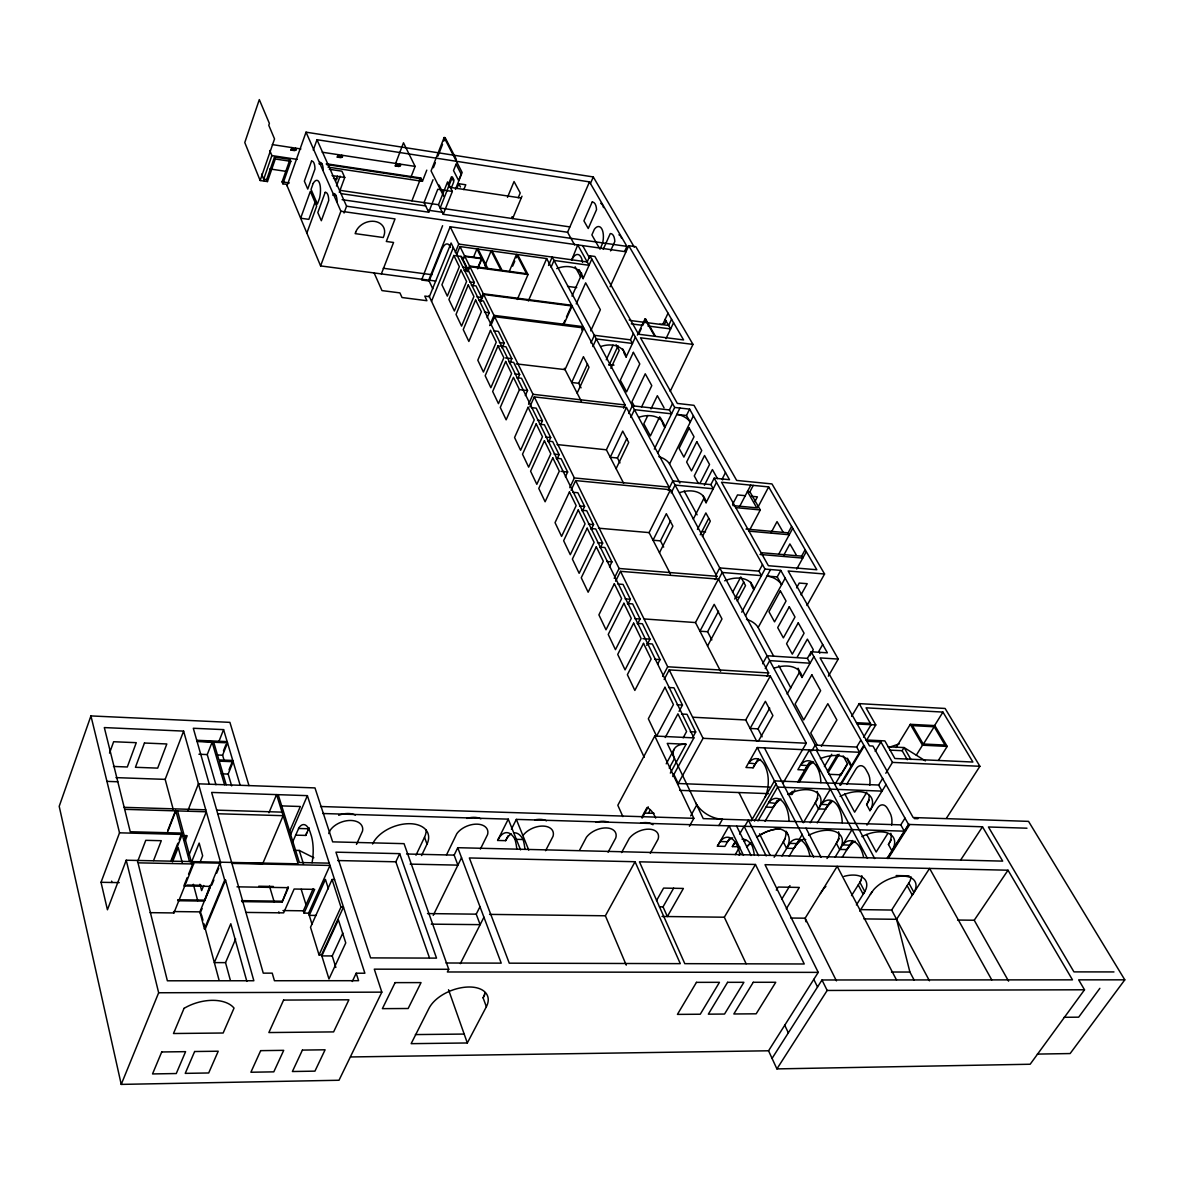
<?xml version="1.0" encoding="UTF-8"?>
<svg xmlns="http://www.w3.org/2000/svg" width="1184" height="1184" viewBox="0 0 1184 1184"><rect width="100%" height="100%" fill="white"/><g stroke="black" fill="none" stroke-linecap="round" stroke-linejoin="round"><path stroke-width="1.5" d="M295.615 835.149L305.783 835.416L306.804 832.47M260.154 180.516L274.54 138.928L268.768 125.267L269.39 123.462L259.311 99.604L244.777 142.554L260.154 180.516L267.451 181.566L275.295 159.011L274.496 157.072L289.991 159.396L290.805 161.335L282.887 183.816L286.484 184.349L320.598 265.912L435.712 281.052M269.774 150.516L271.876 155.578L263.692 179.198L266.652 179.628L267.451 181.566M266.652 179.628L274.496 157.072M248.966 785.584L229.903 722.358L90.931 715.92L59.2 806.334L121.227 1084.396L339.009 1080.252L381.84 992.148L374.292 969.163L448.736 969.282L404.04 843.659L332.66 841.868L314.974 787.908L198.438 783.823L187.916 810.566M296.252 149.746L294.683 150.634L290.983 150.072L291.856 147.586L292.552 149.184L296.252 149.746L295.556 148.148M282.887 183.816L282.073 181.877L289.991 159.396M287.076 185.755L306.034 132.179L593.302 176.949L634.269 247.101M313.272 150.087L316.986 139.712L589.499 181.892L626.928 246.376L624.678 251.319M109.52 753.113L113.634 741.732L136.264 742.679L127.31 766.98L113.472 766.462M315.521 200.954L308.846 219.366L300.647 218.211L310.326 191.394L316.661 206.134L306.863 233.056M342.516 156.791L340.903 157.664L337.262 157.102L338.165 154.645L338.876 156.244L342.516 156.791L341.791 155.208M335.59 181.019L337.41 176.09M336.478 186.006L340.104 176.12M339.29 192.326L344.751 177.467L341.924 171.177L329.285 169.282M320.598 265.912L340.888 211.226L306.034 132.179M344.041 213.016L346.572 206.208L316.986 139.712M268.946 812.757L276.568 794.612L298.131 863.832L126.229 860.22L107.433 909.786L101.025 882.302L119.525 832.826L90.931 715.92M395.5 163.792L403.492 142.776L415.11 166.396L410.715 177.778M395.278 165.938L396.211 163.51L396.966 165.094L400.532 165.627L399.763 164.058L398.83 166.47L395.278 165.938L396.966 165.094M173.219 809.353L165.168 779.368L183.609 731.105L104.325 727.583L130.255 831.745L181.848 833.092L175.854 810.877L167.329 832.766M137.492 861.893L145.765 840.329L161.29 840.699L153.565 860.561M381.352 273.904L393.562 242.468L386.31 241.477L395.027 218.922L340.888 211.226M411.914 200.836L420.808 178L326.281 163.762M167.802 830.413L175.676 810.211M328.012 167.122L422.436 181.3L426.788 170.141M456.284 159.278L445.154 137.684L444.133 137.522L431.08 170.91L443.704 196.233M433.388 167.728L435.357 162.726M437.962 156.036L442.535 144.359M443.852 141.014L445.154 137.684M215.947 784.74L207.244 754.578L212.114 742.176L197.106 741.539M433.033 179.746L424.05 202.612L428.712 212.188L342.117 199.682M171.192 860.072L177.852 843.215M179.184 839.841L181.848 833.092M171.547 861.419L182.203 834.439L119.525 832.826M218.714 741.968L223.584 729.625L193.303 728.264L209.287 784.208M428.712 212.188L437.769 189.262L452.347 191.438L443.23 214.289L567.565 232.242L574.625 244.97M172.524 861.908L178.207 847.492L182.292 862.796M184.082 840.27L186.021 835.386M185.252 840.625L187.19 835.741L183.609 835.652M443.23 214.289L438.509 204.728L447.552 181.922L452.347 191.438M448.188 184.926L451.4 176.86L453.827 181.626L451.252 188.093M223.465 750.863L225.922 744.692M224.161 760.483L222.607 755.2L227.52 742.842L213.742 742.25L218.907 759.906L232.774 760.454M188.907 855.322L206.312 811.78L124.675 809.338M455.426 189.366L462.16 172.509L444.133 137.522M456.832 188.567L458.77 183.712L465.771 184.778L463.832 189.618M442.594 225.685L421.608 280.016L429.111 281.008L441.647 249.898A13.749 5.654 -82.3 0 1 450.468 247.471M191.068 863.269L199.164 843.082L202.656 855.766L199.933 862.5M229.045 769.733L232.153 761.993M231.65 785.88L228.172 774.084L233.144 761.697L219.277 761.164L226.188 784.8M187.205 877.61L183.846 885.958L210.352 886.387L210.086 885.425L204.314 901.098L177.911 900.728M188.552 874.28L193.244 862.603L220.772 863.166L183.609 731.105M150.116 912.657L173.915 912.938L193.614 863.98L193.244 862.603M626.01 251.778L450.186 226.766L428.712 280.134L432.811 288.881M431.524 301.284L453.324 247.56M455.337 252.429L458.741 244.067L450.186 226.766M456.565 254.915L459.969 246.553L546.682 258.586L583.15 326.651L581.64 329.981M121.227 1084.396L158.656 992.754L126.229 860.22M203.722 885.484L201.635 890.575L199.918 884.256M204.61 900.832L210.145 887.393M202.109 908.513L200.732 911.872L173.56 911.562L173.915 912.938M211.788 885.01L213.86 879.964M216.628 873.244L218.7 868.212M465.046 270.914L466.378 267.658L460.857 256.41M465.697 271.047L467.058 267.747L461.523 256.499L455.603 255.7M467.488 271.018L469.574 265.971L500.98 270.218L491.123 250.875L484.892 265.852M473.496 257.254L476.93 248.906L486.668 268.28M467.843 271.743L469.915 266.681L528.02 274.54L517.304 299.463M477.492 268.339L480.97 259.977M477.744 268.827L481.903 258.793L464.868 256.454L462.663 260.11M507.492 197.328L514.048 181.537L520.22 192.977L518.222 197.758M204.432 928.863L224.679 880.112L219.913 863.151L199.889 911.872L204.432 928.863L205.291 928.878L225.537 880.126L224.679 880.112M472.978 285.788L474.325 282.517L468.716 271.106L464.084 270.485M521.981 196.233L512.628 218.581L511.784 216.983L512.79 217.131M480.349 300.795L483.294 293.75L571.694 305.265L566.455 317.031M480.704 301.535L483.664 294.49L572.079 306.005L563.939 324.253M487.127 317.682L489.214 312.739L483.427 300.988L478.736 300.381M509.475 270.944L516.49 254.397L526.554 273.682L502.075 270.366L492.218 251.023M512.672 266.119L514.774 261.161M516.18 257.846L517.586 254.545L528.02 274.54M489.658 325.57L493.98 315.373L459.969 246.553M491.034 325.2L494.646 316.705L583.845 327.968L625.093 404.943L623.554 408.199M230.303 980.086L225.537 962.636L235.631 939.03M289.503 831.656L300.322 806.496L281.585 805.904M290.568 834.69L307.381 795.648L211.64 792.436L263.262 973.144L272.231 973.144L274.436 980.737L358.589 980.692L356.192 973.218L364.879 973.218L307.381 795.648M502.046 348.111L504.192 343.138L498.405 331.387L493.654 330.795M292.714 841.839L299.049 827.586A25.338 9.487 -88.2 0 1 310.711 833.891A25.367 9.502 -88.2 0 1 312.043 862.722M528.33 300.973L546.682 258.586M548.547 265.468L552.203 257.076L818.07 750.36M551.093 267.17L554.023 260.436L589.055 265.29L577.733 244.91L571.576 260.288A13.853 6.364 -81.9 0 1 580.87 256.928A13.853 6.364 -81.9 0 1 582.528 262.389M509.668 363.666L511.843 358.678L505.982 346.779L499.618 346.009M567.565 232.242L589.499 181.892M305.783 835.416L308.684 828.756L298.501 828.474M590.446 183.49L593.302 176.949M241.817 901.616L282.073 902.164L288.126 886.727M282.073 902.164L288.408 887.674L236.992 886.831M518.178 377.829L519.643 374.499L513.678 362.408L508.883 361.845M519.45 389.654L506.145 419.817L500.27 407.459L513.442 377.356L519.45 389.654L527.546 390.557L525.326 395.574M328.752 833.566L330.232 830.221A17.864 11.322 -19.4 0 1 350.952 820.468A17.864 11.322 -19.4 0 1 362.511 831.109L356.473 844.399M572.005 296.104L581.27 275.28A22.614 17.02 -28.7 0 0 579.08 269.641M637.421 335.087L644.94 319.029L654.737 336.286L638.516 334.228L594.886 256.469L589.928 255.774L587.19 261.945L458.741 244.067M556.702 268.605A22.644 17.02 -28.7 0 1 583.105 278.64L591.808 259.118M562.711 325.437L564.96 320.39M528.567 404.262L533.007 394.302L494.646 316.705M231.916 863.402L329.981 865.445L308.595 913.16L304.066 913.101L303.356 910.807L313.242 888.636M599.962 249.217L602.493 243.564A13.32 6.186 -81.4 0 0 601.783 228.867A13.32 6.186 -81.4 0 0 594.368 229.296L591.882 234.92L599.06 247.619M529.84 406.867L534.28 396.892L626.454 407.503L669.108 487.127L574.344 477.951L534.28 396.892M304.066 913.101L314.678 889.362L294.135 889.021L283.642 912.864L246.316 912.42M576.238 303.918L585.651 282.858L600.377 309.69L590.757 330.884M603.233 249.336L610.278 233.574A11.633 5.461 -81.4 0 1 614.822 241.447L610.559 250.919M334.554 879.549L332.068 879.505L310.519 927.279L319.044 954.926L321.53 954.926L343.478 907.122L340.962 907.092L319.044 954.926M583.845 327.968L565.034 369.615L516.283 363.873M540.91 424.153L542.435 420.794L536.219 408.154L531.32 407.622M610.115 286.765L628.763 245.695L635.852 246.716L692.995 344.396L670.203 391.371M590.905 342.901L594.368 335.309L630.45 339.823L632.463 343.449L596.336 338.95L592.858 346.557M548.518 442.372L550.708 437.577L544.388 424.745L539.475 424.227M581.048 387.849L578.68 383.29L587.53 363.962M577.141 393.103L589.01 367.247L583.431 356.68L571.665 382.491L578.68 383.29M556.894 459.451L559.114 454.641L552.691 441.602L547.733 441.099M606.282 359.803L613.046 345.166M335.842 967.461L332.23 955.947L342.827 933.066M609.05 365.294L618.107 345.787M610.855 368.313L619.188 350.39L616.094 344.736M565.404 476.812L567.654 471.987L561.127 458.741L556.14 458.238M630.45 339.823L633.381 333.533M600.939 346.453A23.547 17.109 -28.3 0 1 626.114 357.02L635.408 337.159M638.931 333.548L641.24 328.634M642.764 325.348L645.68 319.132L644.94 319.029M569.785 487.675L574.344 477.951M429.378 957.604L395.841 861.804L399.674 853.649L335.945 852.169L370.607 957.886L436.526 958.122L399.674 853.649M571.073 490.309L575.646 480.586L670.499 489.732L716.897 576.312L715.195 579.524M662.818 324.253L668.042 313.212M352.27 981.492L356.192 973.218M623.598 483.19L606.386 449.802L626.454 407.503M415.969 855.233L424.523 837.236A28.653 18.026 -20.3 0 0 426.107 829.703M671.565 319.266L668.62 325.452L632.878 320.834A10.316 4.899 24.5 0 1 629.192 319.917M628.674 413.482L632.345 405.786L669.404 409.945L671.565 413.823L634.446 409.679L630.776 417.39M582.306 511.251L584.615 506.412L577.881 492.736L572.834 492.263M665.985 338.683L673.578 322.744M421.563 855.558L427.024 844.103L424.523 837.236M641.521 407.074L651.792 385.629L645.25 373.804L631.945 401.776L634.358 406.23M619.987 462.885L617.456 458.016L626.854 438.42M616.109 468.657L628.704 442.431L622.725 431.109L610.248 457.29L617.456 458.016M591.23 529.455L593.569 524.601L586.716 510.689L581.64 510.23M647.811 415.525L643.83 423.783L650.386 435.919L659.222 417.715M650.993 408.909L657.357 395.708L664.046 407.784M446.516 854.892L456.817 833.684A17.39 10.834 -21.5 0 1 477.078 824.153A17.39 10.834 -21.5 0 1 487.586 834.513L480.364 849.12M600.303 547.97L602.671 543.086L595.715 528.952L590.609 528.508M669.404 409.945L672.512 403.566M410.167 864.113L457.897 865.134L454.153 855.114L457.764 847.7L1002.685 861.123L982.498 826.787L908.528 824.449L811.158 651.748L807.414 658.363L810.108 663.218L769.704 660.628L765.249 668.634M654.338 449.091L674.673 407.444L589.928 255.774M657.875 453.013L679.927 408.036M433.226 915.395L461.538 857.719M860.901 909.623L891.656 910.052L909.948 881.177A25.471 14.267 -26.6 0 0 910.955 876.693M609.538 566.781L611.936 561.897L604.861 547.526L599.711 547.097M686.483 415.48L676.804 414.4A11.115 5.535 25.8 0 1 690.257 422.2L686.483 415.48L689.606 409.131L674.673 407.444M765.16 796.891L765.486 796.255A23.354 12.61 -89 0 0 764.953 765.796A23.354 12.61 -89 0 0 748.584 762.984L755.333 763.828M679.897 483.057L669.567 463.98L693.395 415.836M614.215 578.34L619.099 568.483L575.646 480.586M615.621 581.211L620.505 571.339L718.392 579.124L768.668 672.971L766.921 676.108M668.161 490.265L672.838 480.896L710.903 484.626L713.212 488.785L675.087 485.07L671.18 492.884M670.425 573.974L649.098 532.608L670.499 489.732M511.192 833.921A29.556 13.32 -89.1 0 0 505.642 840.655L497.606 840.448L508.262 819.136L322.773 813.512M729.329 838.701L724.889 846.397L717.4 846.205L720.109 841.513L727.598 841.72A24.583 13.024 89.8 0 1 732.704 837.813M505.642 840.655L508.114 835.741M511.399 829.2L516.342 819.387L905.508 831.198M627.875 604.166L630.347 599.252L623.036 584.408L617.811 584.008M663.691 547.112L660.45 540.866L670.662 520.62M431.257 924.156L480.156 924.645L476.234 914.166L479.979 906.722M448.736 969.282L447.36 971.975L818.233 972.375L765.027 864.675L1008.013 870.21L1072.482 979.849L821.992 979.982L772.057 1058.407M659.473 552.721L672.897 526.14L666.326 513.693L653.02 540.23L660.45 540.866M699.996 483.338L709.556 464.483L704.554 455.529L694.268 475.924L698.382 483.412M811.81 750.908L815.228 745.091L856.683 747.06L859.584 752.284L757.301 747.548L745.95 767.498L753.068 767.794L755.703 763.28A23.325 12.654 -89 0 1 760.631 759.403M460.324 963.658L483.93 917.215M704.406 485.277L712.398 469.545L717.474 478.617M785.821 831.538A28.312 16.665 -25.5 0 1 783.29 841.839L786.546 848.262L793.828 848.454L798.238 841.972A24.287 13.483 89.4 0 1 805.727 839.53M637.569 623.953L640.085 619.025L632.641 603.914L627.387 603.529M693.306 519.11L703.784 498.568A25.175 17.153 -27.7 0 0 703.089 495.548M710.903 484.626L714.189 478.173L729.507 479.698L689.606 409.131M679.734 492.603A25.234 17.153 -27.7 0 1 706.078 502.741L716.512 482.332M725.481 472.579L722.196 479.002A11.426 5.831 26.6 0 1 722.61 479.934M697.435 529.396L705.871 512.953L710.326 521.123L702.408 536.485M700.247 534.798L708.698 518.37M646.76 645.384L649.986 639.138L642.409 623.761L637.14 623.391M545.572 850.719L553.032 836.304A17.168 10.567 -22.5 0 0 543.056 826.077A17.168 10.567 -22.5 0 0 523.002 835.49M732.57 504.428L737.514 494.927L745.284 495.682M765.989 807.118L773.196 807.355L775.89 802.826A23.754 13.039 -89.8 0 1 780.966 799.008M739.512 506.752L750.789 485.144M486.358 1006.726A30.577 17.686 -20.6 0 0 469.278 986.997A32.516 18.796 -20.6 0 0 429.008 1008.309L411.144 1043.666L467.325 1042.971L486.358 1006.726L483.102 997.831L484.759 994.678M657.608 664.298L660.065 659.592L652.354 643.963L647.041 643.608M749.975 529.411L760.276 509.949L749.901 491.789L753.246 485.381M662.626 676.39L667.687 666.77L620.505 571.339M715.58 575.838L719.739 567.92L758.959 571.132L761.46 575.631L722.181 572.464L718.007 580.367M754.918 501.587L757.405 496.851L751.218 496.259M787.73 794.494A27.069 16.014 -26.2 0 1 806.985 789.669A26.877 15.895 -26.2 0 1 818.529 808.909L825.574 809.16L828.326 804.617A23.532 13.364 89.9 0 1 831.686 801.598M664.15 679.512L669.212 669.892L770.31 676.034L806.304 743.226L783.29 782.698M720.627 671.298L695.496 622.562L718.392 579.124M757.597 507.832L768.653 486.905L721.559 482.258L768.386 565.715L816.812 569.741L768.653 486.905M579.716 849.934L586.45 837.221A16.961 10.316 -23.4 0 1 606.267 827.927A16.961 10.316 -23.4 0 1 615.739 838.02L608.073 852.243M711.85 639.908L707.603 631.723L718.57 611.151M672.764 776.526L693.883 737.884L654.767 736.019L617.826 805.268L622.873 816.59M732.541 592.429L740.814 576.948L745.535 585.592L737.218 601.102M707.558 645.961L721.988 618.951L714.189 604.328L699.936 631.205L707.603 631.723M734.702 599.03L743.818 582.025M771.11 532.652L777.044 521.596L783.231 532.326M679.083 711.362L682.458 705.072L673.962 687.8L668.56 687.49M665.23 737.499L677.944 713.834L686.587 731.52L683.153 737.839M839.841 849.416L846.974 849.594L849.801 845.036A23.976 13.764 89.1 0 1 855.159 841.247M758.959 571.132L762.481 564.605M741.732 612.172L764.982 569.09L714.189 478.173M748.895 531.142L789.254 534.754L788.144 532.844L791.622 526.421M861.286 880.082L851.533 895.622M745.491 615.798L770.532 569.548M778.717 554.216L792.732 528.33M666.222 763.828L674.051 749.354M621.57 852.569L629.281 838.39A16.813 10.138 -24 0 1 648.95 829.17A16.813 10.138 -24 0 1 658.082 839.175L650.282 853.279M783.882 555.03L789.906 543.93L796.225 554.882M641.846 817.049L646.997 807.577A31.613 15.732 -89.4 0 1 655.67 818.07M642.098 818.1L648.225 806.822M669.241 768.179L674.495 758.515A21.741 12.891 29.4 0 1 686.054 744.262L667.243 743.389L703.252 818.618L900.787 824.863L904.28 831.153M644.007 813.438A21.253 13.157 29.9 0 1 648.506 813.142L650.253 809.945M670.336 773.093L686.054 744.262M777.222 576.904L766.995 576.09A12.047 6.379 28.2 0 1 781.603 584.689L777.222 576.904L780.774 570.392L764.982 569.09M693.128 736.7L695.704 731.964L687.016 714.307L681.57 714.026M773.64 656.143L758.145 627.535L785.17 578.177M760.024 554.452L802.752 558.093L801.627 556.14L805.15 549.702M626.262 965.152L605.379 915.78L635.068 861.73L469.352 857.956L509.268 963.169L680.297 963.643L635.068 861.73M769.556 787.02L678.21 783.512L703.044 738.313L669.212 669.892M796.728 569.06L806.289 551.655M796.61 587.856L799.259 583.061L807.222 583.697L801.02 594.871M762.629 663.736L767.069 655.744L807.414 658.363M806.955 605.498L824.567 574.003L771.983 483.93L736.67 480.423L693.987 405.328L677.337 403.433L640.514 337.795L692.995 344.396M690.686 815.894L696.858 804.839L695.644 802.737M756.65 741.169L745.728 719.961L770.31 676.034M689.414 826.24L693.854 818.322L654.767 736.019M656.513 900.624L663.588 888.089L683.39 888.444L667.362 916.534L663.04 906.855L673.652 888.133M797.246 657.076L807.384 639.123L813.29 649.676L809.886 655.67M762.126 736.788L758.012 728.856L769.718 708.121M758.382 741.154L772.915 715.55L765.382 701.298L750.108 728.456L758.012 728.856M787.123 694.076L799.304 672.63A27.188 17.005 -27.1 0 0 798.075 668.205M774.366 668.072A27.247 17.005 -27.1 0 1 801.968 677.485L813.882 656.602M718.91 825.529L722.492 819.224A22.17 13.305 30.3 0 1 696.858 804.839M822.688 644.525L818.943 651.111A12.447 6.734 29.3 0 1 819.757 653.257M753.068 767.794L758.071 759.048M717.4 846.205L729.092 825.84L743.478 855.351M828.356 676.182L838.242 659.074L788.174 570.999L824.567 574.003M738.328 846.752L732.363 846.59L735.072 841.913M739.6 834.098L744.114 826.299L758.633 855.721M744.751 826.314L748.377 820.053L766.181 855.899M751.13 821.074L774.454 780.892L878.632 785.022L882.021 791.119L777.651 787.094L757.967 820.912M754.474 821.119L776.053 783.986M735.234 854.656L739.808 846.797M765.027 821.326L777.222 800.458M792.244 791.4L790.453 794.464L792.081 794.523L794.834 789.846M797.646 782.224L809.22 762.511M799.422 782.047L811.218 761.993M821.385 746.246L836.851 719.961L827.838 703.681L810.744 733.014L817.152 744.884M746.127 963.761L724.327 917.215L755.451 864.468L639.449 861.819L684.796 963.658L804.247 963.983L755.451 864.468M851.636 716.35L859.184 703.622L945.113 708.461L979.893 766.285L946.534 818.1M824.419 766.581L831.716 754.267M774.129 857.26L785.199 838.642M827.438 771.435L837.502 754.534M828.119 772.708L839.116 754.267M781.943 855.973L790.942 841.765A24.316 13.438 89.5 0 1 809.871 856.106M803.344 822.717L817.922 798.327M789.21 856.165L802.293 834.335M810.226 822.747L830.398 789.121M856.683 747.06L860.679 740.385M835.386 783.69L847.404 763.665L843.156 755.895M828.933 774.306L841.025 774.81L847.611 763.843M863.595 737.218L871.128 724.697L859.184 703.622M820.394 893.52L823.664 888.755A25.796 14.548 -26.1 0 1 825.87 886.446M776.319 890.116L778.169 887.053L799.318 887.438L786.339 908.764M866.377 740.577L875.79 724.934L866.066 707.825L942.952 712.087L972.893 762.037L894.867 758.5L884.877 740.903L866.155 739.985M817.256 822.969L830.073 801.672M839.796 785.14L863.61 745.609M840.744 785.051L864.483 745.654M846.649 784.415L855.884 769.112A12.21 7.06 -89.4 0 1 865.859 769.393L868.079 773.389A12.24 7.089 -89.4 0 1 869.722 785.303M781.662 899.307L789.965 885.602M875.183 751.366L880.896 741.954L866.88 741.273M866.836 792.274L854.641 812.18L844.621 793.635M827.009 858.548L839.219 838.612M896.066 747.548L910.318 724.312L934.872 725.6L947.2 746.408L938.424 760.365M886.15 784.415L869.944 810.685L866.614 804.587L869.396 800.073M878.632 785.022L882.746 778.332M885.81 773.27L892.484 762.392L979.893 766.285M835.001 857.29L852.051 829.57M889.628 750.108L902.149 750.7L904.073 747.563L925.414 760.883M307.958 829.94L309.246 827.868M842.224 857.29L852.554 840.551M866.954 825.1L877.388 808.228A12.447 7.282 89.8 0 1 887.674 808.746L889.954 812.86A12.462 7.296 89.7 0 1 891.656 825.041M870.388 894.364L873.703 889.658A25.56 14.238 -26.6 0 1 903.303 876.116A25.56 14.238 -26.6 0 1 915.01 890.412L912.302 895.089L907.255 885.854M916.298 755.2L922.499 745.21L947.2 746.408M934.235 726.118L942.952 712.087M923.624 743.744L934.176 726.769L945.01 745.062L923.224 744.011L912.494 725.629L934.176 726.769M887.734 833.61L876.175 852.036L866.688 834.483M861.878 836.629A26.803 15.303 -26.7 0 1 881.266 831.878A26.788 15.303 -26.7 0 1 891.863 850.778L888.429 844.473L891.286 839.959M900.787 824.863L905.005 818.159M856.402 904.946L864.823 891.641L859.895 882.302L860.901 880.186A25.693 14.578 -26.1 0 0 861.819 875.672M887.053 858.4L908.528 824.449M887.467 858.474L908.986 824.464M888.222 858.489L909.756 824.478M350.553 1056.957L768.549 1050.785L818.233 972.375M859.732 911.162L872.046 891.759M768.549 1050.785L776.911 1068.9L827.172 990.46L1084.514 989.78L1078.654 979.849L1124.8 979.834L1028.541 821.37L913.16 817.537L872.963 746.053L869.47 745.89L820.098 657.904L838.242 659.074M914.181 980.16L909.904 972.049L896.584 919.302L929.603 868.42L991.763 979.893M960.624 860.058L982.498 826.787M957.59 920.027L974.225 920.234L1008.013 870.21M1084.514 989.78L1030.169 1064.238L776.911 1068.9M1099.877 988.314L1078.668 1017.174L1064.15 1017.293M1124.8 979.834L1070.129 1053.553L1037.376 1054.086M750.464 843.023L746.719 846.93A288.215 157.857 -27.1 0 1 750.878 842.594M290.983 150.072L292.552 149.184M337.262 157.102L338.876 156.244M398.83 166.47L400.532 165.627M888.784 747.43L899.263 743.878M415.377 1034.579L464.187 1034.061M158.656 992.754L381.84 992.148M1113.966 971.931L1073.947 971.886L988.433 826.98L1026.972 828.208M891.463 972.02L909.904 972.049M446.013 962.992L501.217 963.14L457.764 847.7M225.537 962.636L214.348 962.607L230.806 923.742L246.849 981.358M332.23 955.947L321.826 955.902L338.387 919.864L345.758 942.908L328.974 978.976L321.53 954.926M427.498 913.574L476.234 914.166M489.584 914.388L605.379 915.78M661.989 916.475L724.327 917.215M790.808 918.029L805.15 918.192L837.192 866.318L896.495 979.938M863.95 918.902L896.584 919.302M200.244 913.234L201.102 913.249M316.113 915.439L309.276 915.35L325.422 879.386L328.427 888.799M282.961 910.555L303.356 910.807M177.659 899.751L204.048 900.121M241.551 900.639L281.792 901.202M659.473 906.811L663.04 906.855M101.025 882.302L119.229 882.613M187.131 885.04L201.265 885.277M258.748 886.224L273.43 886.476M193.614 863.98L137.995 862.84L167.373 980.796L253.85 980.752L225.537 880.126M337.692 860.546L395.841 861.804M329.241 863.151L299.374 862.514L278.196 794.671M896.14 875.568L909.06 875.834M236.918 863.018L262.774 863.55L283.139 815.687L217.723 813.748M294.165 850.319L299.241 850.438L313.819 857.749M406.571 854.004L454.153 855.114M789.462 843.378L796.758 843.57M849.712 845.169L842.668 844.843A24.02 13.734 89.2 0 1 863.58 857.334M497.606 840.448A29.6 13.246 -89.1 0 1 514.966 839.308L523.091 839.515A29.482 13.261 -89 0 1 524.926 849.15M124.187 807.34L205.764 809.812M216.702 810.152L282.029 812.135M320.553 806.511L693.854 818.322M914.27 818.588L917.955 818.706M648.506 813.142L654.056 813.319M115.988 777.622L165.168 779.368M828.238 804.735L821.267 804.365A23.562 13.32 90 0 1 834.838 802.53A23.562 13.32 90 0 1 842.238 822.732M775.52 803.374L768.697 802.574A23.784 12.994 -89.7 0 1 785.51 805.786A23.828 13.024 -89.7 0 1 789.018 821.267M106.945 781.381L117.808 781.766M679.616 790.35L768.372 793.635M221.26 773.818L228.172 774.084M198.927 754.238L207.244 754.578M217.456 754.978L222.607 755.2M807.429 765.574L800.532 765.145A23.147 12.935 -89.2 0 1 813.719 763.014A23.147 12.935 -89.2 0 1 820.882 782.654M196.751 740.296L227.15 741.598M202.73 741.288L213.386 741.746M690.242 731.697L695.704 731.964M887.985 746.793L904.073 747.563L910.97 759.551M703.044 738.313L806.304 743.226M856.461 722.699L870.403 723.424M857.172 723.972L875.79 724.934M692.906 717.238L745.728 719.961M677.041 704.776L682.458 705.072M667.687 666.77L768.668 672.971M654.722 659.266L660.065 659.592M642.912 638.664L649.986 639.138M811.158 651.748L827.379 652.828L780.774 570.392M644.244 618.951L695.496 622.562M634.802 618.655L640.085 619.025M625.108 598.867L630.347 599.252M735.516 597.047L739.186 597.328M619.099 568.483L716.897 576.312M606.77 561.468L611.936 561.897M760.705 552.647L801.627 556.14M597.535 542.657L602.671 543.086M701.949 531.542L705.56 531.868M588.463 524.142L593.569 524.601M598.468 528.182L649.098 532.608M745.979 529.056L788.144 532.844M579.538 505.938L584.615 506.412M735.501 507.61L760.276 509.949M732.881 505.583L756.739 507.832L747.444 491.552L749.901 491.789M560.979 471.336L567.654 471.987M554.142 454.138L559.114 454.641M545.765 437.074L550.708 437.577M537.521 420.261L542.435 420.794M557.042 444.548L606.386 449.802M514.818 373.937L519.643 374.499M516.668 377.726L521.508 378.288L527.546 390.557M533.007 394.302L625.093 404.943M505.45 357.923L511.843 358.678M608.665 364.509L613.993 365.146M499.426 342.561L504.192 343.138M484.508 312.147L489.214 312.739M493.98 315.373L583.15 326.651M477.034 296.918L481.725 297.51M631.294 323.883L642.024 325.26M647.988 326.029L670.632 328.93L665.127 319.384A10.271 4.84 24.8 0 1 659.74 324.298M383.261 268.265L431.923 274.718M469.678 281.91L474.325 282.517M471.35 285.314L476.012 285.936L482.08 298.25M567.58 286.38L576.726 287.594M462.426 259.607L464.616 255.966L481.651 258.304M462.87 267.184L467.058 267.747M427.72 210.145L442.209 212.247M346.572 206.208L626.928 246.376M282.073 181.877L289.34 182.943M339.793 190.313L438.509 204.728M341.244 193.643L425.663 205.927M569.8 226.899L440.137 208.029L452.421 177.008L454.049 180.19M332.704 195.094L336.049 195.582M269.789 168.942L286.173 171.369M333.488 178.384L337.129 178.917M460.443 186.998L458.77 183.712M448.455 187.116L521.241 198.024M332.082 175.587L344.751 177.467M271.876 155.578L297.273 159.396M326.458 164.517L421.238 178.784L420.379 180.989L418.766 177.689M318.925 163.777L322.211 164.265M275.295 159.011L290.805 161.335M272.305 144.596L300.884 148.962M322.181 152.218L415.11 166.396M910.318 724.312L922.499 745.21M628.763 245.695L683.582 339.926L655.492 336.374L645.68 319.132M902.149 750.7L907.299 759.699M880.171 740.666L892.484 762.392M974.225 920.234L1008.576 981.151M582.646 245.606L589.543 257.979M581.27 275.28L583.105 278.64M626.114 357.02L624.131 353.38A23.502 17.109 -28.3 0 0 622.754 348.999M703.784 498.568L706.078 502.741M799.304 672.63L801.968 677.485M575.113 266.755L580.604 276.775M908.927 883.264L913.974 892.499M840.329 773.552L841.025 774.81M684.189 491.005L697.11 514.848M778.806 665.674L790.868 687.934M816.412 750.286L874.695 858.563M867.472 858.385L809.412 749.96L797.868 769.689L804.839 769.985L807.518 765.456A23.118 12.98 -89.3 0 1 812.564 761.534M816.442 764.657L819.89 771.11M891.656 910.052L929.44 980.796M818.529 808.909L815.273 802.752A26.818 15.91 -26.2 0 0 817.241 791.4M858.252 884.922L863.166 894.246L865.83 889.524A25.796 14.548 -26.1 0 0 844.044 876.367M764.435 747.888L802.678 821.77M805.993 828.178L821.03 857.246M564.339 368.283L581.374 401.302M757.301 747.548L813.66 857.068M786.206 831.257L787.848 834.468M478.04 249.054L487.778 268.442M439.072 185.074L442.18 191.305M442.964 192.859L443.364 193.673M836.452 980.885L805.15 918.192L805.993 921.774M738.949 792.555L752.417 819.594M759.492 833.817L770.133 855.174M821.992 979.982L827.172 990.46M420.808 178L422.436 181.3M813.793 979.375L817.537 986.982M693.883 737.884L451.089 243.001L429.378 296.681L424.79 296.089L426.921 300.706L402.012 297.524L399.926 292.892L381.973 290.598L374.144 272.956M736.611 826.062L751.07 855.529M673.548 773.685L678.21 783.512M784.74 1025.226L788.337 1032.848M428.963 295.793L644.229 757.301M261.62 174.107L264.476 181.137M516.342 819.387L528.745 850.082M508.262 819.136L520.575 849.89M448.529 989.735L467.325 1042.971M332.068 879.505L340.962 907.092M299.241 850.438L303.489 864.009M301.195 889.258L305.901 904.428M308.595 913.16L312.073 924.378M278.788 911.843L279.084 912.805M223.584 729.625L240.174 785.288M269.493 886.15L274.155 901.794M212.114 742.176L224.531 784.74M177.57 810.922L191.246 861.582M182.203 834.439L189.514 861.552M193.318 884.256L197.728 900.684M201.561 914.98L202.967 920.19M203.9 923.668L219.055 980.16M111.636 881.133L111.947 882.494M746.482 619.395A11.884 6.497 28.4 0 1 758.145 627.535M658.866 456.698A10.982 5.639 25.9 0 1 669.567 463.98M779.546 828.83A26.285 15.185 -25.6 0 0 756.665 837.325A26.285 15.392 -25.6 0 1 779.546 828.83A28.386 16.65 -25.5 0 1 786.546 848.262M739.112 855.218A288.215 157.857 -27.1 0 1 740.77 853.383M600.658 203.322A11.44 5.298 -81.1 0 1 603.514 207.585M618.921 234.817A11.618 5.491 -81.4 0 1 619.469 235.098M619.972 235.512A11.618 5.491 -81.4 0 1 620.46 236.03M620.89 236.682A11.618 5.491 -81.4 0 1 621.6 238.295M581.596 273.193A13.853 6.364 -81.9 0 1 580.426 276.464M639.094 417.212A24.361 17.153 -28 0 1 664.846 427.587L662.7 423.694A24.316 17.153 -28 0 0 659.592 416.783M838.598 831.819A27.336 15.88 -26.1 0 1 836.348 843.304L839.693 849.653A27.41 15.866 -26.1 0 0 836.111 831.952A27.41 15.866 -26.1 0 0 808.598 835.342M793.828 848.454A27.41 15.866 -26.1 0 1 799.896 841.321M846.974 849.594A26.803 15.303 -26.7 0 1 853.146 842.52M847.522 758.263A28.52 17.035 -26.9 0 1 848.188 761.223L851.059 766.448A28.579 17.02 -26.9 0 0 836.422 755.51A28.268 16.842 -26.9 0 0 820.364 758.618M724.667 580.782A26.226 17.109 -27.4 0 1 753.838 589.75L751.352 585.251A26.181 17.109 -27.4 0 0 750.7 582.217M732.363 846.59A28.268 15.066 89.7 0 1 735.234 842.697M742.057 839.19A28.268 15.066 89.7 0 1 752.077 845.583A28.194 14.992 89.8 0 1 754.312 854.818M744.307 841.469A28.238 15.111 89.7 0 1 745.994 840.388M890.856 833.284A26.729 15.318 -26.7 0 1 888.429 844.473M809.516 764.894A28.268 16.842 -26.9 0 1 813.6 762.067M840.048 796.432A26.729 15.599 -26.8 0 1 866.525 793.339A26.729 15.599 -26.8 0 1 869.944 810.685M825.574 809.16A26.729 15.599 -26.8 0 1 831.582 802.204M869.145 795.396A26.655 15.614 -26.8 0 1 866.614 804.587M773.196 807.355A27.069 16.014 -26.2 0 1 779.205 800.325M720.109 841.513A24.612 12.98 89.9 0 1 739.793 854.271M484.848 992.74A30.488 17.701 -20.6 0 1 483.102 997.831M640.574 823.132A16.783 10.153 -24 0 1 652.976 824.745M596.026 822.332A16.916 10.33 -23.4 0 1 608.102 822.14M514.966 839.308A29.526 13.187 -89 0 1 516.786 848.958M514.33 832.87A29.556 13.32 -89.1 0 1 523.091 839.515M534.709 819.92A17.124 10.582 -22.5 0 1 546.505 820.838M466.822 818.425A17.346 10.834 -21.5 0 1 480.882 818.84M338.698 815.273A17.804 11.337 -19.4 0 1 355.407 815.051M372.59 844A30.547 19.151 -20.3 0 1 410.3 823.709A28.727 18.012 -20.3 0 1 427.024 844.103M333.518 193.554A12.269 4.499 -82.3 0 1 337.1 201.694M319.754 162.356A12.092 4.351 -82.1 0 1 323.217 170.23M311.54 161.128L304.362 181.167L307.751 189.07L314.974 168.986A12.106 4.322 -82.1 0 0 311.54 161.128M313.212 183.372L311.052 189.381L317.386 204.122L319.591 198.083A14.075 5.076 -82.2 0 0 319.325 182.647A14.075 5.076 -82.2 0 0 313.212 183.372M325.186 192.341L317.815 212.543L321.323 220.727L328.738 200.481A12.284 4.47 -82.3 0 0 325.186 192.341M144.448 743.019L135.435 767.291L157.679 768.12L166.826 743.966L144.448 743.019M355.703 232.108L355.141 233.618L383.246 237.51L383.838 236.001A15.362 12.166 -24.6 0 0 374.603 221.393A15.362 12.166 -24.6 0 0 355.703 232.108M456.062 164.191L453.531 170.57L458.608 180.516L461.168 174.122L456.062 164.191M453.857 255.448L441.928 284.782L447.315 296.104L459.348 266.711L453.857 255.448M460.99 270.07L448.914 299.493L454.39 310.992L466.585 281.496L460.99 270.07M468.257 284.915L456.032 314.441L461.582 326.103L473.926 296.503L468.257 284.915M475.613 299.981L463.24 329.596L468.864 341.451L481.37 311.747L475.613 299.981M161.72 1051.969L152.529 1073.932L176.268 1073.533L185.592 1051.658L161.72 1051.969M184.038 1008.368L173.486 1033.514L223.154 1033.01L234.032 1008.087A35.224 20.838 -16.9 0 0 184.038 1008.368M490.487 330.41L477.803 360.217L483.427 372.057L496.244 342.176L490.487 330.41M194.635 1051.525L185.237 1073.37L208.695 1072.97L218.226 1051.214L194.635 1051.525M498.02 345.817L485.174 375.728L490.872 387.716L503.851 357.731L498.02 345.817M505.672 361.475L492.662 391.475L498.449 403.64L511.592 373.567L505.672 361.475M592.148 202.079L583.919 220.846L588.241 228.497L596.529 209.686A11.455 5.284 -81.1 0 0 592.148 202.079M528.064 407.266L514.566 437.518L520.62 450.246L534.25 419.906L528.064 407.266M536.189 423.872L522.514 454.227L528.656 467.147L542.464 436.718L536.189 423.872M260.672 1050.652L250.89 1072.245L273.8 1071.846L283.716 1050.341L260.672 1050.652M283.598 1000.066L268.872 1032.552L333.607 1031.9L348.895 999.799L283.598 1000.066M544.433 440.759L530.58 471.202L536.826 484.315L550.826 453.812L544.433 440.759M552.824 457.897L538.779 488.43L545.114 501.764L559.307 471.173L552.824 457.897M302.408 1050.09L292.389 1071.52L314.944 1071.135L325.097 1049.794L302.408 1050.09M633.381 352.373L620.312 380.212L626.602 391.86L639.789 363.947L633.381 352.373M569.46 491.937L555.044 522.647L561.586 536.396L576.164 505.627L569.46 491.937M578.251 509.934L563.643 540.718L570.288 554.689L585.059 523.846L578.251 509.934M587.19 528.212L572.375 559.085L579.139 573.293L594.116 542.361L587.19 528.212M596.292 546.801L581.255 577.762L588.137 592.207L603.322 561.186L596.292 546.801M395.101 982.631L382.388 1008.65L408.154 1008.502L421.045 982.602L395.101 982.631M689.147 428.031L679.083 448.336L683.893 457.083L694.031 436.748L689.147 428.031M614.348 583.742L598.897 614.851L606.001 629.784L621.615 598.616L614.348 583.742M696.799 441.691L686.631 462.041L691.5 470.906L701.742 450.527L696.799 441.691M623.894 603.278L608.236 634.461L615.458 649.646L631.294 618.403L623.894 603.278M633.618 623.154L617.722 654.412L625.063 669.863L641.136 638.546L633.618 623.154M643.504 643.371L627.372 674.702L634.846 690.42L651.156 659.029L643.504 643.371M664.964 687.282L648.329 718.777L656.572 736.122L673.43 704.584L664.964 687.282M780.374 590.905L768.964 611.714L774.543 621.866L786.043 601.028L780.374 590.905M789.254 606.756L777.696 627.609L783.364 637.895L794.997 617.012L789.254 606.756M798.253 622.828L786.561 643.726L792.303 654.16L804.084 633.233L798.253 622.828M811.839 674.776L795.1 704.021L803.714 719.961L820.645 690.672L811.839 674.776M696.458 982.35L677.426 1014.392L700.262 1014.229L719.458 982.32L696.458 982.35M727.583 982.32L708.328 1014.17L724.534 1014.052L743.907 982.306L727.583 982.32M753.261 982.291L733.828 1013.978L756.162 1013.815L775.757 982.276L753.261 982.291"/></g></svg>
